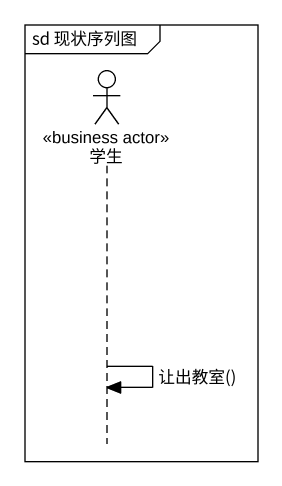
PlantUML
@startuml
mainframe sd 现状序列图
hide footbox
actor 学生 <<business actor>>

学生 -> 学生 : 让出教室()
@enduml
